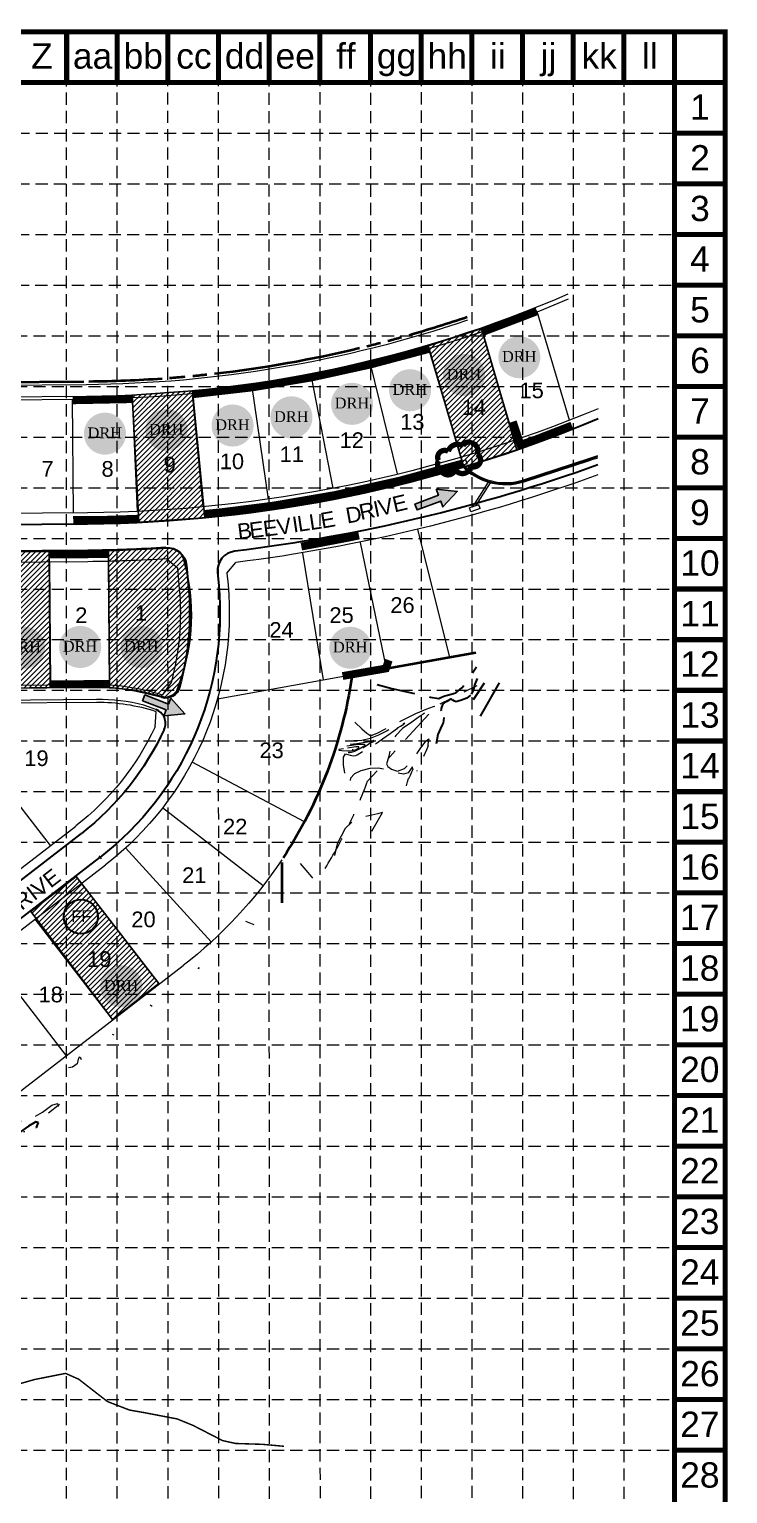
# Model space of a CAD drawing. Header units: inches. Extents: x -337 to 3817, y -1228 to 5411.
# Drawn here: x 2389 to 3817, y 2416 to 5411 of the extents above; entities that cross this region are included whole.
import ezdxf
from ezdxf.enums import TextEntityAlignment as Align

# ---------------------------------------------------------------- set-up
doc = ezdxf.new("R2010")
doc.units = ezdxf.units.IN
doc.header["$MEASUREMENT"] = 0
for name, pattern in [('DGN Style 3', [109.874145, 78.481532, -31.392613]), ('DGN Style 6', [147.361184, 0.077477, -30.990785, 54.233874, -30.990785, 0.077477, -30.990785]), ('DGN Style 7', [156.963064, 70.633379, -31.392613, 23.54446, -31.392613]), ('HIDDEN', [0.375, 0.25, -0.125])]:
    doc.linetypes.add(name, pattern=pattern)
for name, color, linetype, lineweight in [('0156al4 - Level 14', 7, 'Continuous', 0), ('0156al4 - Level 34', 7, 'Continuous', 0), ('0220al_grade - Level 20', 7, 'Continuous', 0), ('0339al - Level 14', 7, 'Continuous', 0), ('0343al_GRA - Level 11', 7, 'Continuous', 0), ('0343al_GRA - Level 14', 7, 'Continuous', 0), ('0343al_GRA - Level 20', 7, 'Continuous', 0), ('0343al_GRA - Level 21', 7, 'Continuous', 0), ('0343al_GRA - Level 3', 7, 'Continuous', 0), ('0343al_GRA - Level 47', 7, 'Continuous', 0), ('0343al_GRA - Level 8', 7, 'Continuous', 0), ('STORM', 5, 'Continuous', 0)]:
    doc.layers.add(name, color=color, linetype=linetype, lineweight=lineweight)
for name, color, linetype in [('ARROWS', 252, 'Continuous'), ('BASE', 7, 'Continuous'), ('EROSION BLANKETS', 84, 'Continuous'), ('GRID', 254, 'HIDDEN'), ('INLET PROTECTION', 5, 'Continuous'), ('SILT FENCE', 200, 'Continuous'), ('SODDED LOT', 2, 'Continuous'), ('WATER', 5, 'Continuous')]:
    doc.layers.add(name, color=color, linetype=linetype)
doc.styles.add('DRHorton', font='dutcheb.ttf')
doc.styles.get("Standard").update_dxf_attribs({"font": 'ARIAL.TTF'})

# ---------------------------------------------------------------- blocks, each defined once
blk = doc.blocks.new('TICK_9')
at = {"layer": '0339al - Level 14', "color": 1, "linetype": 'Continuous', "lineweight": 0}
blk.add_line((0, -1.4), (0, 1.4), dxfattribs=at)
blk = doc.blocks.new('DRHorton')
h = blk.add_hatch(color=1)
h.paths.add_polyline_path([(78.7, 25.8, 1), (40.4, 25.8, 1)])
h.paths.add_polyline_path([(42.3, 17.9), (76.5, 17.9), (76.5, 34.9), (42.3, 34.9)], flags=24)
at = {"layer": 'BASE', "color": 176, "style": 'DRHorton'}
blk.add_text('DRH', height=9.81, dxfattribs=at).set_placement((59.4, 21.6), align=Align.CENTER)
blk = doc.blocks.new('arrow')
blk.add_lwpolyline([(-67, -25.4), (-59.3, -25.4), (-59.6, -56.1), (-51.9, -56.2), (-51.6, -25.5), (-44, -25.5), (-55.3, -2.4), (-67, -25.4)], close=True)
at = {"color": 254}
for points in [[(-44, -25.5), (-67, -25.4), (-55.3, -2.4), (-67, -25.4)], [(-59.6, -56.1), (-51.9, -56.2), (-59.3, -25.4), (-51.6, -25.5)]]:
    blk.add_solid(points, dxfattribs=at)

msp = doc.modelspace()

# ---------------------------------------------------------------- hatches: boundary and pattern name
at = {"layer": 'SODDED LOT'}
h = msp.add_hatch(dxfattribs=at)
h.set_pattern_fill('ANSI31', color=256, scale=60, style=0)
h.paths.add_polyline_path([(3203.9, 4763.6), (3277.3, 4515.7), (3385.7, 4551.2), (3313, 4799)])
h = msp.add_hatch(dxfattribs=at)
h.set_pattern_fill('ANSI31', color=256, scale=60, style=0)
h.paths.add_polyline_path([(2722.3, 4671.9), (2598.9, 4663), (2612.5, 4403.3), (2747.2, 4411.6)])
h = msp.add_hatch(dxfattribs=at)
h.set_pattern_fill('ANSI31', color=256, scale=60, style=0)
h.paths.add_polyline_path([(2431.3, 4065.2), (2429.3, 4343.2), (2310.8, 4343.2), (2311.7, 4063)])
h = msp.add_hatch(dxfattribs=at)
h.set_pattern_fill('ANSI31', color=256, scale=60, style=0)
edge = h.paths.add_edge_path()
edge.add_line((2552.4, 4065), (2605.1, 4059.4))
edge.add_line((2605.1, 4059.4), (2669.1, 4044.2))
edge.add_line((2669.1, 4044.2), (2688.3, 4052))
edge.add_line((2688.3, 4052), (2696.5, 4075.7))
edge.add_arc((2303.5, 4213.3), 416.4, 340.7031, 374.8687)
edge.add_arc((2673.5, 4317), 32.7, 5.423, 92.852)
edge.add_line((2671.8, 4349.7), (2550.5, 4344.5))
edge.add_line((2550.5, 4344.5), (2552.4, 4065))
h = msp.add_hatch(dxfattribs=at)
h.set_pattern_fill('ANSI31', color=256, scale=60, style=0)
h.paths.add_polyline_path([(2653.4, 3459.9), (2484.1, 3678.4), (2391.4, 3607.2), (2559, 3386)])

# ---------------------------------------------------------------- linework, layer by layer
at = {"layer": '0156al4 - Level 14', "color": 170, "linetype": 'Continuous', "lineweight": 0}
for p, q in [((3281.5, 4530.3), (3262.3, 4524)), ((3264.8, 4516.3), (3262.3, 4524)), ((3284, 4522.6), (3264.8, 4516.3)), ((3284, 4522.6), (3281.5, 4530.3)), ((3307.9, 4438.4), (3288.7, 4432.1)), ((3291.2, 4424.5), (3288.7, 4432.1)), ((3310.4, 4430.7), (3307.9, 4438.4)), ((3310.4, 4430.7), (3291.2, 4424.5))]:
    msp.add_line(p, q, dxfattribs=at)
at = {"layer": '0156al4 - Level 34', "color": 170, "linetype": 'Continuous', "lineweight": 0}
for p, q in [((3399, 4489.7), (3534.5, 4533.6)), ((3400.2, 4485.8), (3535.8, 4529.8)), ((3295.2, 4434.3), (3327.8, 4484.7)), ((3301.3, 4436.3), (3331.9, 4483.6))]:
    msp.add_line(p, q, dxfattribs=at)
at = {"layer": '0156al4 - Level 34', "color": 170, "linetype": 'Continuous', "lineweight": 0, "ltscale": 0.714286}
msp.add_line((3399.6, 4487.7), (3535.2, 4531.7), dxfattribs=at)
at = {"layer": '0156al4 - Level 34', "color": 170, "linetype": 'Continuous', "lineweight": 0}
for centre, radius, start, end in [((3025.8, 6102.5), 1649.3, 287.9671, 288.5742), ((3025.8, 6102.5), 1653.4, 287.9671, 288.5256), ((3362.2, 4603), 123.2, 223.1422, 287.9672), ((3362.2, 4603), 119.2, 224.0524, 287.9672)]:
    msp.add_arc(centre, radius, start, end, dxfattribs=at)
at = {"layer": '0156al4 - Level 34', "color": 170, "linetype": 'Continuous', "lineweight": 0, "ltscale": 0.714286}
for centre, radius, start, end in [((2987.7, 6204.9), 1760.5, 288.1169, 288.6638), ((3362.2, 4603), 121.2, 223.5889, 287.9672)]:
    msp.add_arc(centre, radius, start, end, dxfattribs=at)
at = {"layer": '0220al_grade - Level 20', "color": 35, "linetype": 'DGN Style 3', "lineweight": 30, "flags": 128}
for points in [[(3349.3, 4074.3), (3297.2, 3983.7)], [(3297.2, 4040.2), (3319.3, 4074.2)]]:
    msp.add_lwpolyline(points, dxfattribs=at)
at = {"layer": '0343al_GRA - Level 14', "color": 7, "linetype": 'Continuous', "lineweight": 13}
for p, q in [((2505.3, 4684.2), (2205.6, 4681.8)), ((2505.5, 4660.2), (2205.8, 4657.8)), ((2525.6, 4064.4), (2210.7, 4061.8)), ((2659.7, 4044.3), (2628.9, 4052.1)), ((2525.8, 4040.4), (2315.5, 4038.6)), ((2647.3, 4020), (2623.1, 4028.8))]:
    msp.add_line(p, q, dxfattribs=at)
at = {"layer": '0343al_GRA - Level 14', "color": 7, "linetype": 'Continuous', "lineweight": 30}
for p, q in [((2507.7, 4399.2), (2207.9, 4396.8)), ((2508.1, 4345.2), (2208.4, 4342.8)), ((2710, 4314.7), (2714.2, 4268)), ((2773.6, 4300.3), (2776, 4273.5)), ((2252.3, 3579.3), (2495.1, 3766.7)), ((1838, 3181.2), (2533, 3717.6))]:
    msp.add_line(p, q, dxfattribs=at)
at = {"layer": '0343al_GRA - Level 14', "color": 7, "linetype": 'Continuous', "lineweight": 13, "extrusion": (0, 0, -1)}
for centre, radius, start, end in [((-2481.4, 7196.4), 2536.3, 246.5799, 269.4554), ((-2485, 7172.1), 2488, 251.2611, 269.5315)]:
    msp.add_arc(centre, radius, start, end, dxfattribs=at)
at = {"layer": '0343al_GRA - Level 14', "color": 7, "linetype": 'Continuous', "lineweight": 30, "extrusion": (0, 0, -1)}
for centre, radius, start, end in [((-2486.7, 7145.8), 2746.6, 247.1824, 269.563), ((-2397.9, 7720.3), 3401.6, 250.1855, 263.0604), ((-2485, 7172.1), 2827, 266.2961, 269.5315), ((-2670.2, 4311.1), 40, 86.2961, 174.877), ((-2147.5, 4217.2), 631, 174.877, 232.3419), ((-2147.5, 4217.2), 569, 174.877, 195.4651), ((-2667, 4073.4), 30, 195.4651, 284.1112), ((-2147.5, 4217.2), 569, 204.7127, 232.3419)]:
    msp.add_arc(centre, radius, start, end, dxfattribs=at)
at = {"layer": '0343al_GRA - Level 14', "color": 7, "linetype": 'Continuous', "lineweight": 30}
for centre, radius, start, end in [((2813.4, 4303.9), 40, 96.5322, 185.123), ((2637.1, 3991.8), 30, 335.2873, 70.1466)]:
    msp.add_arc(centre, radius, start, end, dxfattribs=at)
at = {"layer": '0343al_GRA - Level 14', "color": 7, "linetype": 'Continuous', "lineweight": 13}
for radius in [412, 388]:
    msp.add_arc((2529, 3652.4), radius, 75.968, 90.4685, dxfattribs=at)
at = {"layer": '0343al_GRA - Level 20', "color": 35, "linetype": 'DGN Style 3', "lineweight": 30, "flags": 128}
for points in [[(3099.8, 4071), (3130.1, 4063.2), (3176.9, 4052.2), (3208.9, 4045.3), (3226.2, 4042.6), (3228.8, 4043.9), (3231.6, 4045.2), (3234.8, 4046.5), (3238.2, 4047.7), (3243.8, 4049.3), (3251.3, 4051.4), (3261, 4053.8), (3272.9, 4064.1), (3287.1, 4082.2), (3302.9, 4107.1)], [(3304.1, 4083.6), (3299.5, 4071.5), (3296.5, 4059.1), (3292.1, 4051.5)], [(3290.4, 4049), (3283, 4042.9), (3272.6, 4039.2), (3265.5, 4036.8), (3261.7, 4035.6), (3261.2, 4035.6), (3259.9, 4036.1), (3257.8, 4037.3), (3254.8, 4039.1), (3252.5, 4040.3), (3251.1, 4040.8), (3250.4, 4040.8), (3248.7, 4040.1), (3245.9, 4038.6), (3242, 4036.4), (3239.4, 4034.9), (3238.1, 4034.1), (3238.1, 4034.1), (3237.5, 4033.6), (3236.1, 4032.7), (3234.1, 4031.3), (3232.5, 4028.5), (3231.1, 4024.4), (3230, 4019), (3230.5, 4017.2), (3232.6, 4019), (3236.2, 4024.4), (3238, 4023.9), (3238.1, 4017.5), (3236.3, 4005.2), (3235.2, 3996.9), (3234.7, 3992.8), (3234.8, 3992.8), (3233.1, 3988.8), (3229.5, 3980.9), (3224.1, 3969), (3220.4, 3950.1)], [(2736.4, 3490.1), (2734.1, 3490.8)], [(2404, 3164.1), (2403.5, 3165), (2407.6, 3175.7), (2402, 3176.8), (2386.7, 3168.3), (2361.9, 3150.1), (2339.6, 3133.6), (2319.9, 3118.9), (2302.8, 3105.8), (2289.2, 3096.7), (2279.2, 3091.5), (2272.8, 3090.3), (2266, 3089.2), (2258.9, 3088.1), (2251.4, 3087.1), (2236.8, 3084.3), (2214.9, 3079.6), (2190.4, 3074.2)]]:
    msp.add_lwpolyline(points, dxfattribs=at)
at = {"layer": '0343al_GRA - Level 20', "color": 35, "linetype": 'DGN Style 3', "lineweight": 0, "flags": 128}
for points in [[(3054, 3995), (3055, 3993.3), (3068.8, 3980.5), (3078.8, 3971.8), (3085, 3967.2), (3087.5, 3966.6), (3099.6, 3971.7), (3121.5, 3982.5), (3153, 3999), (3179.2, 4011.8), (3199.9, 4020.9), (3215.2, 4026.4), (3220.8, 4027.3), (3216.7, 4023.8), (3202.9, 4015.9), (3193.9, 4010.6), (3189.5, 4008), (3189.8, 4008), (3183.6, 4003.5), (3170.8, 3994.4), (3151.6, 3980.8), (3137.8, 3966.6), (3129.4, 3951.8), (3126.4, 3936.6), (3123.6, 3924.3), (3121.1, 3915.1), (3118.7, 3909), (3121.4, 3903.4), (3129, 3898.3), (3141.6, 3893.8), (3155.8, 3899.4), (3171.6, 3915.3), (3188.9, 3941.3), (3200.1, 3956.2), (3205.2, 3960.1), (3204.2, 3953), (3203.7, 3948.2), (3203.6, 3945.8), (3204.1, 3945.8), (3200.7, 3937.8), (3193.5, 3921.8), (3182.5, 3897.7), (3180.9, 3894.2)], [(3159.7, 3864.2), (3161.7, 3872.3), (3163.8, 3879.2), (3164.4, 3879.2), (3165.9, 3881.3), (3168.1, 3885.7), (3171.1, 3892.3), (3172.8, 3896.6), (3173.3, 3898.8), (3172.6, 3898.8), (3172.2, 3899.5), (3172.1, 3900.8), (3172.4, 3902.7), (3171, 3901.7), (3168, 3897.6), (3163.2, 3890.5), (3153.9, 3888), (3139.9, 3890.1), (3121.3, 3896.8), (3102.8, 3899.8), (3084.6, 3899.1), (3066.5, 3894.8), (3053.5, 3888.2), (3045.7, 3879.4), (3043, 3868.3), (3039.6, 3869.2), (3035.5, 3882.1), (3030.8, 3907), (3030.8, 3922.7), (3035.4, 3929.2), (3044.6, 3926.4), (3051.7, 3925.2), (3056.6, 3925.6), (3059.2, 3927.4), (3064.6, 3930.9), (3072.8, 3935.9), (3083.7, 3942.4), (3091.1, 3946.8), (3094.9, 3949), (3095.3, 3949), (3100.6, 3952.7), (3111, 3960), (3126.5, 3970.9), (3136.6, 3978.2), (3141.4, 3981.9), (3140.8, 3981.9), (3142.8, 3983.3), (3147.4, 3986), (3154.6, 3990.1), (3156.7, 3991.9), (3153.8, 3991.4), (3145.9, 3988.6), (3134.7, 3983.6), (3120.2, 3976.5), (3102.5, 3967.3), (3085.3, 3960.7), (3068.5, 3956.8), (3052.2, 3955.6), (3041.1, 3954.7)], [(3038.2, 3945.6), (3061.5, 3949.2), (3074, 3949.4), (3074.4, 3945.9), (3062.9, 3938.8), (3053.7, 3934.2), (3046.8, 3932), (3042.3, 3932.4), (3040.9, 3932.1), (3042.6, 3931.3), (3047.4, 3929.9), (3054.3, 3931.5), (3063.3, 3936.3), (3074.4, 3944), (3082.1, 3949.4), (3086.3, 3952.3), (3087.1, 3952.8), (3087.9, 3953.1), (3088.8, 3953.3), (3089.6, 3953.3), (3090.5, 3953.6), (3091.5, 3954.1), (3092.7, 3954.9), (3093.2, 3955.5), (3093, 3955.8), (3092.2, 3955.8), (3091.8, 3955.9), (3091.9, 3956.1), (3092.5, 3956.4), (3092.6, 3956.5), (3092.4, 3956.5), (3091.8, 3956.3), (3091, 3955.9), (3089.9, 3955.4), (3088.5, 3954.7), (3087.2, 3954.2), (3086, 3953.9), (3084.7, 3953.8), (3075.6, 3952.5), (3058.6, 3950.1), (3038.7, 3947.3)], [(3088.9, 3771.3), (3102.7, 3795.3), (3110.5, 3809.1), (3110.3, 3809.1), (3101.1, 3806.9), (3083, 3802.6), (3056, 3796.1), (3034.4, 3777), (3018.2, 3745.4), (3009.1, 3707.6)], [(2968.6, 3675.3), (2966.5, 3677.6), (2943.4, 3705.3)], [(2848.6, 3579.6), (2831.2, 3586.2)], [(2639.5, 3412.7), (2635.4, 3415.2)], [(2558.2, 3356.1), (2561.5, 3354.5)], [(2495.5, 3303.5), (2493.9, 3306.8), (2490.7, 3309.2), (2488.2, 3305.3), (2486.6, 3295.4), (2477.2, 3288.9), (2468.8, 3287.6)], [(2297.3, 3156.1), (2302.2, 3157), (2313.6, 3160.2), (2322.3, 3164), (2328.2, 3168.4), (2338.9, 3172.2), (2354.5, 3175.7), (2375, 3178.8), (2395.3, 3185.6), (2415.3, 3196.3), (2435, 3210.7), (2446, 3214.5), (2447.9, 3208.2)]]:
    msp.add_lwpolyline(points, dxfattribs=at)
for points in [[(3030.9, 3939.6), (3021.2, 3937.9), (3021.8, 3937.1), (3027.9, 3936.2), (3039.3, 3935.3), (3049, 3936), (3056.8, 3938.1), (3062.7, 3941.8), (3062.5, 3943.6), (3056.1, 3943.5)], [(3049.2, 3937.5), (3048.6, 3937.4), (3048.6, 3937.4), (3049, 3937.3), (3049.7, 3937.3), (3050.2, 3937.3), (3050.7, 3937.5), (3051, 3937.7), (3051, 3937.8), (3050.6, 3937.8)]]:
    msp.add_lwpolyline(points, close=True, dxfattribs=at)
at = {"layer": '0343al_GRA - Level 21', "color": 7, "linetype": 'Continuous', "lineweight": 40}
for p, q in [((2500.3, 4690.2), (2210.6, 4687.8)), ((3053.7, 4092.2), (3301.4, 4136.7))]:
    msp.add_line(p, q, dxfattribs=at)
at = {"layer": '0343al_GRA - Level 21', "color": 7, "linetype": 'Continuous', "lineweight": 40, "flags": 128}
msp.add_lwpolyline([(2904.7, 3707.4), (2904.8, 3624.4)], dxfattribs=at)
at = {"layer": '0343al_GRA - Level 21', "color": 7, "linetype": 'Continuous', "lineweight": 40, "extrusion": (0, 0, -1)}
for centre, radius, start, end in [((-2485, 7172.1), 2482, 251.2162, 254.0994), ((-2485, 7172.1), 2482, 255.4877, 256.1646), ((-2485, 7172.1), 2482, 254.4619, 255.1307), ((-2485, 7172.1), 2482, 256.5102, 263.4706), ((-2485, 7172.1), 2482, 263.8319, 264.5), ((-2485, 7172.1), 2482, 265.9471, 269.4161), ((-2485, 7172.1), 2482, 264.8738, 265.5972), ((-2147.5, 4217.2), 910, 188.261, 213.3772)]:
    msp.add_arc(centre, radius, start, end, dxfattribs=at)
at = {"layer": '0343al_GRA - Level 3', "color": 7, "linetype": 'Continuous', "lineweight": 0}
for p, q in [((3493.3, 4611.5), (3426.9, 4833.8)), ((3381.4, 4569.5), (3315.1, 4791.8)), ((3271.1, 4536.9), (3204.8, 4759.2)), ((3141.4, 4501.6), (3086, 4726.9)), ((2877.6, 4450.3), (2844.5, 4679.9)), ((3010.1, 4472.7), (2965.8, 4700.5)), ((2505.6, 4654.2), (2205.9, 4651.8)), ((2478.9, 4422), (2477, 4654)), ((2610, 4425), (2599.5, 4656.7)), ((2744.1, 4434.4), (2722.3, 4665.3)), ((2507.5, 4422.2), (2207.8, 4419.8)), ((3182.2, 4388.1), (3247.6, 4127)), ((3065.2, 4361.4), (3118.4, 4103.8)), ((2508.3, 4322.2), (2208.6, 4319.8)), ((2429.7, 4321.6), (2431.8, 4069.6)), ((2549.7, 4322.9), (2551.8, 4069.8)), ((2669.7, 4328.1), (2691.4, 4309.6)), ((2792.8, 4298.6), (2810.9, 4320.7)), ((2947.2, 4339.6), (2989.5, 4080.7)), ((2691.4, 4309.6), (2695.3, 4266.3)), ((2792.8, 4298.6), (2794.9, 4275.2)), ((2773.4, 4041.9), (3118.4, 4103.8)), ((2660.7, 4049.1), (2678.7, 4074.6)), ((2525.6, 4070.4), (2210.6, 4067.8)), ((2525.9, 4034.4), (2281.6, 4032.4)), ((2645.8, 3984.4), (2648.3, 4015.3)), ((2431.8, 3741.8), (2225.6, 4008.9)), ((2951.1, 3790.1), (2721.5, 3912.2)), ((2866.5, 3659.3), (2661.1, 3818.7)), ((2243.7, 3596.6), (2483.5, 3781.7)), ((2760.8, 3544.9), (2585.6, 3736.9)), ((1842.2, 3160.5), (2544.6, 3702.6)), ((2495.1, 3664.4), (2654, 3458.6)), ((2400.1, 3591.1), (2559, 3385.2)), ((2305.1, 3517.8), (2464, 3311.9)), ((1887.7, 2867.2), (2703.5, 3496.7))]:
    msp.add_line(p, q, dxfattribs=at)
at = {"layer": '0343al_GRA - Level 3', "color": 7, "linetype": 'Continuous', "lineweight": 0, "extrusion": (0, 0, -1)}
for centre, radius, start, end in [((-2477.9, 7261.1), 2607, 247.1476, 269.3921), ((-2483.2, 7213.8), 2791.6, 247.4876, 269.5016), ((-2394.5, 7656.8), 3362, 249.8839, 262.8848), ((-2485, 7172.1), 2850, 266.2844, 269.5315), ((-2147.5, 4217.2), 650, 174.877, 232.3419), ((-2147.5, 4217.2), 550, 174.877, 195.0208), ((-2147.5, 4217.2), 550, 205.0347, 232.3419), ((-2147.5, 4217.2), 910, 213.692, 232.3419)]:
    msp.add_arc(centre, radius, start, end, dxfattribs=at)
at = {"layer": '0343al_GRA - Level 3', "color": 7, "linetype": 'Continuous', "lineweight": 0}
for radius, start in [(418, 71.6383), (382, 71.797)]:
    msp.add_arc((2529, 3652.4), radius, start, 90.4685, dxfattribs=at)
at = {"layer": '0343al_GRA - Level 8', "color": 7, "linetype": 'Continuous', "lineweight": 30}
msp.add_circle((2494, 3596.2), 35, dxfattribs=at)
at = {"layer": 'BASE', "color": 9}
msp.add_line((-228, 5302.1), (3707.9, 5302.1), dxfattribs=at)
at = {"layer": 'BASE', "const_width": 10.4}
for points in [[(3811.5, -1223.3), (3811.5, 5405.7), (-331.6, 5405.7), (-331.6, -1223.3)], [(3707.9, -1119.7), (3707.9, 5302.1), (-228, 5302.1), (-228, -1119.7)]]:
    msp.add_lwpolyline(points, close=True, dxfattribs=at)
for points in [[(2465, 5405.7), (2465, 5302.1)], [(2568.5, 5405.7), (2568.5, 5302.1)], [(2672.1, 5405.7), (2672.1, 5302.1)], [(2775.7, 5405.7), (2775.7, 5302.1)], [(2879.3, 5405.7), (2879.3, 5302.1)], [(2982.9, 5405.7), (2982.9, 5302.1)], [(3086.4, 5405.7), (3086.4, 5302.1)], [(3190, 5405.7), (3190, 5302.1)], [(3293.6, 5405.7), (3293.6, 5302.1)], [(3397.2, 5405.7), (3397.2, 5302.1)], [(3500.7, 5405.7), (3500.7, 5302.1)], [(3604.3, 5405.7), (3604.3, 5302.1)], [(3707.9, 5405.7), (3707.9, 5302.1)], [(3811.5, 5302.1), (3707.9, 5302.1)], [(3811.5, 5198.5), (3707.9, 5198.5)], [(3811.5, 5095), (3707.9, 5095)], [(3811.5, 4991.4), (3707.9, 4991.4)], [(3811.5, 4887.8), (3707.9, 4887.8)], [(3811.5, 4784.2), (3707.9, 4784.2)], [(3811.5, 4680.6), (3707.9, 4680.6)], [(3811.5, 4577.1), (3707.9, 4577.1)], [(3811.5, 4473.5), (3707.9, 4473.5)], [(3811.5, 4369.9), (3707.9, 4369.9)], [(3811.5, 4266.3), (3707.9, 4266.3)], [(3811.5, 4162.8), (3707.9, 4162.8)], [(3811.5, 4059.2), (3707.9, 4059.2)], [(3811.5, 3955.6), (3707.9, 3955.6)], [(3811.5, 3852), (3707.9, 3852)], [(3811.5, 3748.5), (3707.9, 3748.5)], [(3811.5, 3644.9), (3707.9, 3644.9)], [(3811.5, 3541.3), (3707.9, 3541.3)], [(3811.5, 3437.7), (3707.9, 3437.7)], [(3811.5, 3334.1), (3707.9, 3334.1)], [(3811.5, 3230.6), (3707.9, 3230.6)], [(3811.5, 3127), (3707.9, 3127)], [(3811.5, 3023.4), (3707.9, 3023.4)], [(3811.5, 2919.8), (3707.9, 2919.8)], [(3811.5, 2816.3), (3707.9, 2816.3)], [(3811.5, 2712.7), (3707.9, 2712.7)], [(3811.5, 2609.1), (3707.9, 2609.1)], [(3811.5, 2505.5), (3707.9, 2505.5)]]:
    msp.add_lwpolyline(points, dxfattribs=at)
at = {"layer": 'EROSION BLANKETS', "const_width": 16}
for points in [[(3316.1, 4792.1), (3426.8, 4834.2)], [(2722.5, 4664.5), (2844.8, 4678.6), (2965.9, 4698.9), (3086.5, 4725.4), (3205, 4757)], [(2477.1, 4652.2), (2599.4, 4654.6)], [(3497.9, 4600.7), (3419.9, 4570.6)], [(2746.6, 4419.8), (2784.2, 4423.8), (2886.9, 4436.8), (3014.3, 4458.7), (3146.9, 4488.2), (3275.6, 4523.4)], [(2478.3, 4407.7), (2548.9, 4408), (2612, 4410.2)], [(2944.8, 4353.1), (2984.1, 4360.5), (3041.1, 4371.3), (3062.7, 4375.8)], [(2429.2, 4336.9), (2549.4, 4337.7)], [(2431.5, 4071.8), (2551.5, 4072.1)]]:
    msp.add_lwpolyline(points, dxfattribs=at)
at = {"layer": 'GRID', "color": 252, "linetype": 'HIDDEN', "lineweight": 0, "ltscale": 100}
for p, q in [((2465, -705.8), (2465, 5302.1)), ((2568.5, -705.8), (2568.5, 5302.1)), ((2672.6, -705.6), (2672.1, 5302.1)), ((2776.1, -705.1), (2775.7, 5302.1)), ((2879.6, -706.3), (2879.3, 5302.1)), ((2984.1, -705.3), (2983.3, 5304.4)), ((3087.1, -706.4), (3086.9, 5304.4)), ((3190.8, -705.1), (3190.5, 5304.4)), ((3294.6, -704.8), (3294, 5304.4)), ((3397.9, -705.7), (3397.6, 5304.4)), ((3501.7, -707.1), (3501.2, 5304.4)), ((3605.4, -706.8), (3604.8, 5304.4)), ((-223.3, 5197.8), (3706.2, 5198.4)), ((-223.4, 5094), (3706.2, 5094.8)), ((-224, 4990.7), (3707.9, 4991.4)), ((-224.1, 4887.2), (3707.9, 4887.8)), ((-228, 4784.2), (3707.9, 4784.2)), ((-228, 4680.6), (3707.9, 4680.6)), ((-228, 4577.1), (3707.9, 4577.1)), ((-228, 4473.5), (3707.9, 4473.5)), ((-228, 4369.9), (3707.9, 4369.9)), ((-228, 4266.3), (3707.9, 4266.3)), ((-228, 4162.8), (3707.9, 4162.8)), ((-228, 4059.2), (3707.9, 4059.2)), ((-228, 3955.6), (3707.9, 3955.6)), ((-228, 3852), (3707.9, 3852)), ((-228, 3748.5), (3707.9, 3748.5)), ((-228, 3644.9), (3707.9, 3644.9)), ((-228, 3541.3), (3707.9, 3541.3)), ((-228, 3437.7), (3707.9, 3437.7)), ((-228, 3334.1), (3707.9, 3334.1)), ((-228, 3230.6), (3707.9, 3230.6)), ((-228, 3127), (3707.9, 3127)), ((-228, 3023.4), (3707.9, 3023.4)), ((-228, 2919.8), (3707.9, 2919.8)), ((-228, 2816.3), (3707.9, 2816.3)), ((-228, 2712.7), (3707.9, 2712.7)), ((-228, 2609.1), (3707.9, 2609.1)), ((-228, 2505.5), (3707.9, 2505.5))]:
    msp.add_line(p, q, dxfattribs=at)
at = {"layer": 'INLET PROTECTION', "color": 170, "ltscale": 100, "const_width": 10.9}
msp.add_lwpolyline([(3245.4, 4547.7, 0.520567), (3245.4, 4547.7, 0.765195), (3225.3, 4528.9, 0.417879), (3231.4, 4507.4, 0.6649), (3259.6, 4511.2, 0.744833), (3290.8, 4517.5, 0.975642), (3304, 4542.6, 0.520567), (3292.4, 4564.9, 0.520567), (3275.6, 4558.2, 0.540264), (3245.4, 4547.7)], format="xyb", close=True, dxfattribs=at)
at = {"layer": 'SILT FENCE', "const_width": 16}
for points in [[(3377.3, 4608.6), (3393, 4561.2), (3420, 4570.9)], [(3029.2, 4088.4), (3117.8, 4103.9), (3123.6, 4120.9)]]:
    msp.add_lwpolyline(points, dxfattribs=at)
at = {"layer": 'SODDED LOT'}
for points in [[(3203.9, 4763.6), (3277.3, 4515.7), (3385.7, 4551.2), (3313, 4799)], [(2722.3, 4671.9), (2598.9, 4663), (2612.5, 4403.3), (2747.2, 4411.6)], [(2431.3, 4065.2), (2429.3, 4343.2), (2310.8, 4343.2), (2311.7, 4063)], [(2653.4, 3459.9), (2484.1, 3678.4), (2391.4, 3607.2), (2559, 3386)]]:
    msp.add_lwpolyline(points, close=True, dxfattribs=at)
msp.add_lwpolyline([(2552.4, 4065), (2605.1, 4059.4), (2669.1, 4044.2), (2688.3, 4052), (2696.5, 4075.7, 0.15019), (2706, 4320.1, 0.401131), (2671.8, 4349.7), (2550.5, 4344.5)], format="xyb", close=True, dxfattribs=at)
at = {"layer": 'STORM', "color": 170, "linetype": 'DGN Style 7', "lineweight": 0, "flags": 128}
msp.add_lwpolyline([(2993.4, 3695.1, 0.05009), (3080.3, 3873.7), (3220.8, 4027.3), (3304.7, 4069.3)], format="xyb", dxfattribs=at)
at = {"layer": 'STORM', "color": 170, "linetype": 'DGN Style 6', "lineweight": 0, "flags": 128}
msp.add_lwpolyline([(1646.8, 2768.2), (1808.6, 2780.3, 0.146744), (1969.5, 2841.9), (2450.3, 3212.9)], format="xyb", dxfattribs=at)
at = {"layer": 'WATER', "color": 5, "linetype": 'Continuous', "lineweight": 30, "const_width": 3, "flags": 128}
msp.add_lwpolyline([(2909.6, 2513.4), (2865.8, 2517.4), (2810.3, 2519.2), (2783.6, 2525.1), (2723.7, 2556), (2690.8, 2569.4), (2624.9, 2582), (2593.5, 2587.5), (2548.4, 2604.9), (2489.6, 2650.6), (2462.7, 2662.5), (2399.2, 2649.9), (2347.4, 2635.1), (2335.3, 2630.3), (2297.2, 2598.8), (2283.1, 2592.3), (2221.8, 2591.2), (2165.2, 2587.3), (2099.2, 2572.8), (2046.2, 2561), (2008, 2562.6), (1986, 2573.4), (1970.8, 2588.1)], dxfattribs=at)

# ---------------------------------------------------------------- block references
at = {"layer": '0343al_GRA - Level 14', "color": 1, "linetype": 'Continuous', "lineweight": 0, "xscale": 2.857147088516481, "yscale": 2.857147088516285, "zscale": 2.857147088516384, "rotation": 217.6580624717625}
msp.add_blockref('TICK_9', (2533, 3717.6), dxfattribs=at)
at = {"layer": '0343al_GRA - Level 47', "color": 5, "xscale": 2.25, "yscale": 2.25, "zscale": 2.25}
for p in [(3256.7, 4682.3), (3143.6, 4645.9), (3033.1, 4614.8), (2914.6, 4587), (2670.3, 4542.6), (2790.6, 4559.3), (2409.3, 4526), (2535.1, 4533.4), (2243.7, 4088.4), (2358.6, 4089.8), (2484, 4089.8), (2911, 4088.2), (2442.6, 3396)]:
    msp.add_blockref('DRHorton', p, dxfattribs=at)
at = {"layer": 'ARROWS', "zscale": 1.68}
for p, xscale, yscale, rotation in [((3300.9, 4380.6), 1.680000000000266, 1.680000000000127, 291.0657869108152), ((2677.9, 3922.8), 1.680000000000326, 1.680000000000291, 249.3164161697968)]:
    msp.add_blockref('arrow', p, dxfattribs=dict(at, xscale=xscale, yscale=yscale, rotation=rotation))

# ---------------------------------------------------------------- texts
at = {"layer": '0343al_GRA - Level 11', "color": 7, "linetype": 'Continuous', "lineweight": 13}
for s, p in [('15', (3415.8, 4688.5)), ('14', (3297.6, 4653.9)), ('13', (3171.8, 4624.2)), ('12', (3047.9, 4586.7)), ('11', (2925.4, 4557.8)), ('7', (2425.9, 4528)), ('8', (2548.6, 4528)), ('9', (2675.8, 4536.8)), ('10', (2802.9, 4543.4)), ('2', (2494.9, 4228.7)), ('1', (2616.9, 4233.3)), ('25', (3027.1, 4229)), ('26', (3151.7, 4249.5)), ('24', (2904.4, 4198.7)), ('23', (2884.1, 3952.5)), ('19', (2403.2, 3936.4)), ('22', (2809.6, 3796.6)), ('21', (2726, 3697.2)), ('20', (2622.1, 3606.8)), ('19', (2531.8, 3525.5)), ('18', (2432.4, 3453.2))]:
    msp.add_text(s, height=32, dxfattribs=at).set_placement(p, align=Align.TOP_CENTER)
at = {"layer": '0343al_GRA - Level 47', "color": 7, "linetype": 'Continuous', "lineweight": 30}
for s, rotation, p in [('D', 10.1199, (3049, 4434.5)), ('R', 11.6338, (3075.9, 4441.9)), ('I', 11.6338, (3095.4, 4445.9)), ('V', 11.6338, (3113.8, 4450.3)), ('E', 13.1478, (3142.5, 4457.4)), ('B', 7.092, (2827, 4401.3)), ('E', 7.092, (2851.3, 4403.7)), ('E', 7.092, (2879.5, 4406.9)), ('V', 8.6059, (2907.2, 4410.3)), ('I', 8.6059, (2930.1, 4414.3)), ('L', 8.6059, (2946.7, 4416.8)), ('L', 8.6059, (2970.9, 4420.1)), ('E', 10.1199, (2996.2, 4423.9))]:
    msp.add_text(s, height=32, rotation=rotation, dxfattribs=at).set_placement(p, align=Align.TOP_CENTER)
msp.add_text('GARDENDALE DRIVE', height=32, rotation=37.6581, dxfattribs=at).set_placement((2274.8, 3532.1), align=Align.CENTER)
at = {"layer": '0343al_GRA - Level 8', "color": 7, "linetype": 'Continuous', "lineweight": 30}
msp.add_text('FF', height=24, rotation=0.0642, dxfattribs=at).set_placement((2494.8, 3597.6), align=Align.MIDDLE_CENTER)
at = {"layer": 'BASE'}
for s, height, p in [('Z', 51.8, (2414.4, 5356.3)), ('aa', 51.79, (2518, 5356.3)), ('bb', 51.79, (2621.6, 5356.3)), ('cc', 51.79, (2725.2, 5356.3)), ('dd', 51.79, (2828.7, 5356.3)), ('ee', 51.79, (2932.3, 5356.3)), ('ff', 51.79, (3035.9, 5356.3)), ('gg', 51.79, (3139.5, 5356.3)), ('hh', 51.79, (3243.1, 5356.3)), ('ii', 51.79, (3346.6, 5356.3)), ('jj', 51.79, (3450.2, 5356.3)), ('kk', 51.79, (3553.8, 5356.3)), ('ll', 51.79, (3657.4, 5356.3)), ('1', 51.8, (3759.9, 5251.7)), ('2', 51.8, (3759.9, 5148.1)), ('3', 51.8, (3759.9, 5044.5)), ('4', 51.8, (3759.9, 4941)), ('5', 51.8, (3759.9, 4837.4)), ('6', 51.8, (3759.9, 4733.8)), ('7', 51.8, (3759.9, 4630.2)), ('8', 51.8, (3759.9, 4526.6)), ('9', 51.8, (3759.9, 4423.1)), ('10', 51.79, (3759.9, 4319.5)), ('11', 51.79, (3759.9, 4215.9)), ('12', 51.79, (3759.8, 4112.8)), ('13', 51.79, (3759.9, 4008.8)), ('14', 51.79, (3759.9, 3905.2)), ('15', 51.79, (3759.9, 3801.6)), ('16', 51.79, (3759.9, 3698)), ('17', 51.79, (3759.5, 3594.7)), ('18', 51.79, (3759.5, 3491.2)), ('19', 51.79, (3759.5, 3387.6)), ('20', 51.79, (3759.5, 3284)), ('21', 51.79, (3759.5, 3180.4)), ('22', 51.79, (3759.5, 3076.8)), ('23', 51.79, (3759.5, 2973.3)), ('24', 51.79, (3759.5, 2869.7)), ('25', 51.79, (3759.7, 2765.6)), ('26', 51.79, (3759.7, 2662)), ('27', 51.79, (3759.7, 2558.4)), ('28', 51.79, (3759.7, 2454.8))]:
    msp.add_text(s, height=height, dxfattribs=at).set_placement(p, align=Align.MIDDLE_CENTER)

doc.saveas('drawing.dxf')
